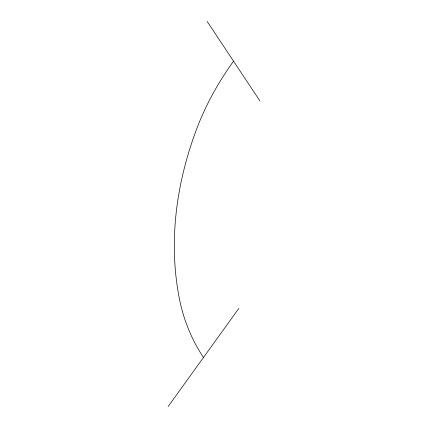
<?xml version="1.0" encoding="UTF-8"?>
<svg xmlns="http://www.w3.org/2000/svg" width="428" height="428" viewBox="0 0 428 428"><rect width="100%" height="100%" fill="white"/><g stroke="black" fill="none" stroke-linecap="round" stroke-linejoin="round"><path stroke-width="0.64" d="M168.086 406.6L238.883 308.358M207.147 21.4L259.914 100.938M233.528 61.172A305.806 222.191 -28.2 0 0 196.329 129.845A461.989 335.67 -28.2 0 0 179.268 298.102A305.806 222.191 -28.2 0 0 203.482 357.476"/></g></svg>
